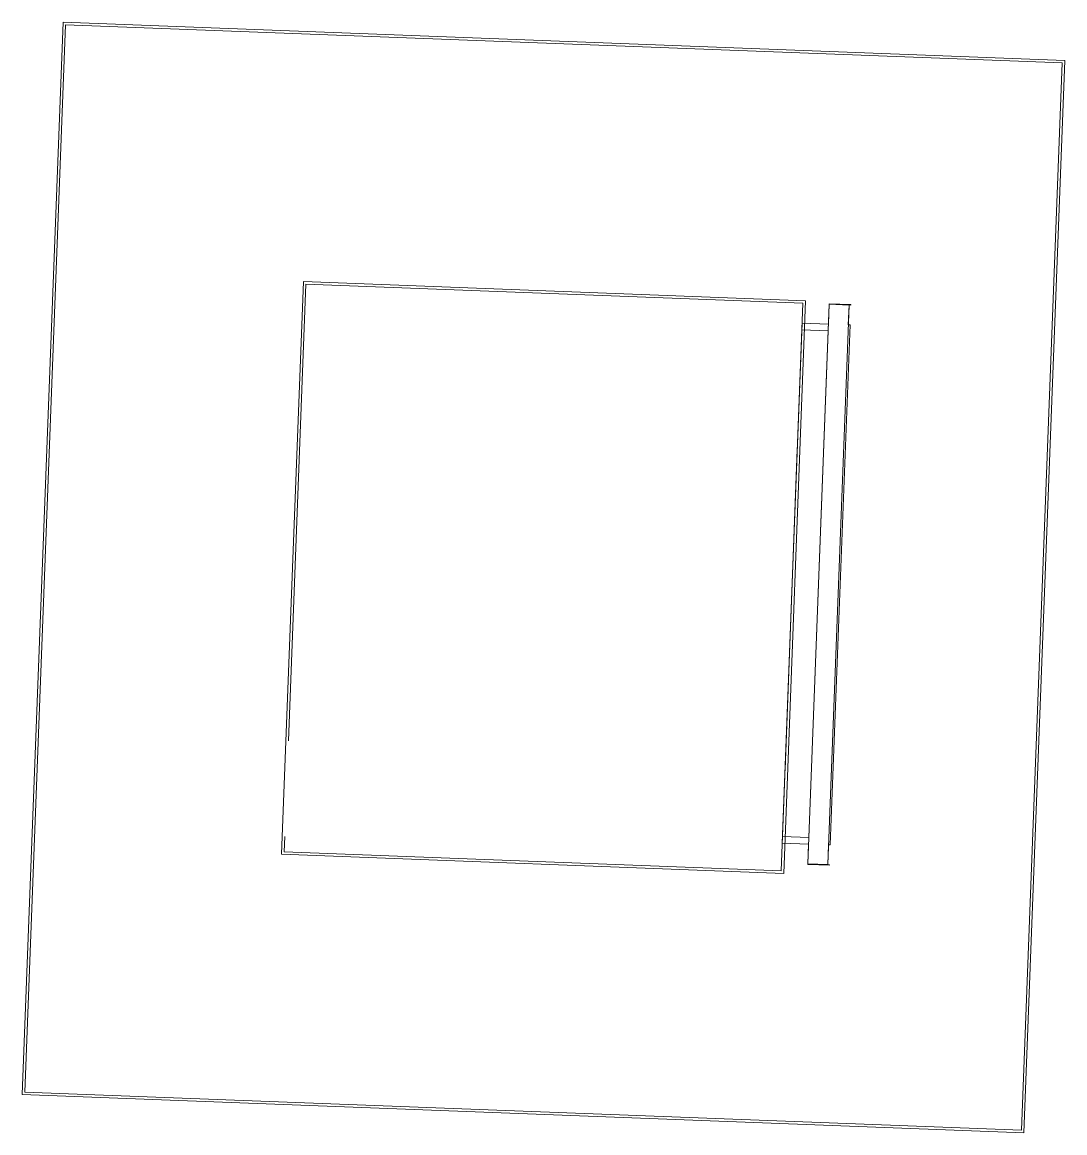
# Model space of a CAD drawing. Header units: millimetres. Extents: x 17567 to 83301, y -4294 to 56331.
# Drawn here: x 68529 to 70531, y 42831 to 44963 of the extents above; entities that cross this region are included whole.
import ezdxf

# ---------------------------------------------------------------- set-up
doc = ezdxf.new("R2010")
doc.units = ezdxf.units.MM
doc.header["$MEASUREMENT"] = 0
doc.layers.add('E-ELEC-EQPM', color=71, linetype='Continuous', lineweight=13)
doc.layers.add('Q-CASE', color=33, linetype='Continuous', lineweight=13)

# ---------------------------------------------------------------- blocks, each defined once
blk = doc.blocks.new('Electrical Equipment_Fixed TV Screen_SCR-002 - SCR- Samsung DM75E 48_ Display-4278070-GA PLAN - LEVEL 11')
at = {"layer": 'E-ELEC-EQPM'}
for p, q in [((-234, 0), (-234, -50.8)), ((-221.2, 0), (-221.2, -50.8)), ((752.2, 0), (-221.2, 0)), ((752.2, -50.8), (752.2, 0)), ((764.9, 0), (-234, 0)), ((522.2, 0), (-92.8, 0)), ((764.9, -50.8), (764.9, 0)), ((-272, -50.8), (-273, -50.8)), ((-273, -50.8), (-273, -92.3)), ((-234, -50.8), (-272, -50.8)), ((-272, -50.8), (-272, -88.9)), ((-221.2, -50.8), (-272, -50.8)), ((-272, -50.8), (-272, -88.9)), ((803, -50.8), (-272, -50.8)), ((-272, -50.8), (-272, -88.9)), ((-272, -92.3), (-272, -50.8)), ((752.2, -50.8), (-221.2, -50.8)), ((803, -50.8), (752.2, -50.8)), ((803, -50.8), (764.9, -50.8)), ((803, -88.9), (803, -50.8)), ((803, -88.9), (803, -50.8)), ((803, -88.9), (803, -50.8)), ((804, -50.8), (803, -50.8)), ((803, -50.8), (803, -92.3)), ((804, -92.3), (804, -50.8)), ((-273, -92.3), (-272, -92.3)), ((-272, -88.9), (-234, -88.9)), ((-272, -88.9), (803, -88.9)), ((-272, -88.9), (803, -88.9)), ((-234, -88.9), (-234, -92.3)), ((-234, -92.3), (764.9, -92.3)), ((764.9, -88.9), (803, -88.9)), ((764.9, -92.3), (764.9, -88.9)), ((803, -92.3), (804, -92.3))]:
    blk.add_line(p, q, dxfattribs=at)
blk = doc.blocks.new('BVN_Joinery_Column Shelving_JO-N-05_option 5 - JO-N-05-9640492-GA PLAN - LEVEL 11')
at = {"layer": 'Q-CASE'}
for p, q in [((-915.3, -1330), (-915.3, 730)), ((1009.7, 730), (-915.3, 730)), ((-910.3, 725), (-910.3, -1325)), ((1004.7, 725), (-910.3, 725)), ((1004.7, -1325), (1004.7, 725)), ((1009.7, 730), (1009.7, -1330)), ((-435.3, -850), (-435.3, 250)), ((529.7, 250), (-435.3, 250)), ((-430.3, 245), (-430.3, -631.7)), ((-430.3, 245), (524.7, 245)), ((524.7, -845), (524.7, 245)), ((529.7, 250), (529.7, -850)), ((-430.3, -815.9), (-430.3, -845)), ((529.7, -850), (-435.3, -850)), ((-430.3, -845), (524.7, -845)), ((1009.7, -1330), (-915.3, -1330)), ((-910.3, -1325), (1004.7, -1325))]:
    blk.add_line(p, q, dxfattribs=at)

msp = doc.modelspace()

# ---------------------------------------------------------------- block references
at = {"layer": 'E-ELEC-EQPM', "rotation": 87.81652505426008}
msp.add_blockref('Electrical Equipment_Fixed TV Screen_SCR-002 - SCR- Samsung DM75E 48_ Display-4278070-GA PLAN - LEVEL 11', (69997.4, 43621.1), dxfattribs=at)
at = {"layer": 'Q-CASE', "rotation": 357.816525054261}
msp.add_blockref('BVN_Joinery_Column Shelving_JO-N-05_option 5 - JO-N-05-9640492-GA PLAN - LEVEL 11', (69494.4, 44198.6), dxfattribs=at)

doc.saveas('drawing.dxf')
